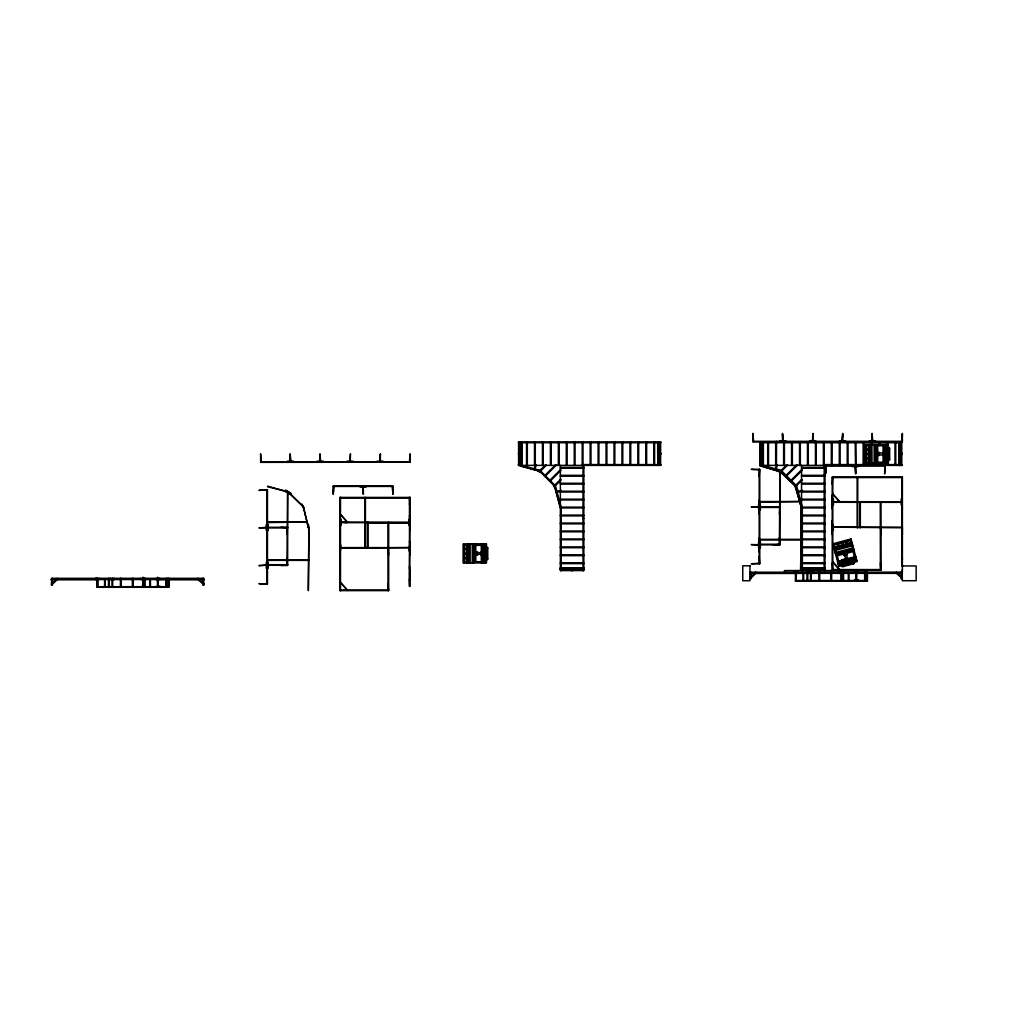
<?xml version="1.0" encoding="UTF-8"?>
<svg xmlns="http://www.w3.org/2000/svg" width="1024" height="1024" viewBox="0 0 1024 1024"><rect width="100%" height="100%" fill="white"/><g stroke="black" fill="none" stroke-linecap="round" stroke-linejoin="round"><path stroke-width="1.5" d="M484.339 562.291L484.339 544.09M583.821 507.149L560.346 507.149L554.752 486.272L539.469 470.976L518.592 465.382L518.592 464.589L521.754 464.589M519.386 442.765L518.592 441.907L660.621 441.92L660.621 465.395L518.579 465.382L518.579 441.907M589.606 465.395L589.606 464.589M589.606 442.714L589.606 441.92M657.792 441.92L658.586 442.765M660.621 465.395L660.621 464.589L583.014 464.589M659.814 442.765L660.621 441.92M795.29 485.619L796.57 485.619L795.558 485.901L801.562 507.277L795.93 486.259L780.646 470.976L759.77 465.382L759.77 464.589L762.918 464.589M760.563 442.765L759.77 441.907M51.802 578.726L52.288 578.509M144.435 587.085L144.602 586.47M157.133 578.726L156.992 578.816M166.144 578.739L165.952 578.598M202.867 584.512L203.712 583.962L197.85 578.368L197.299 578.931L203.661 584.499M749.978 578.048L750.771 578.291L756.339 572.723L755.776 572.16L750.144 577.997M807.258 580.378L807.59 580.8M842.803 572.352L843.341 573.005M902.016 578.842L902.144 570.035M475.11 545.856L475.034 545.178M474.803 561.779L475.162 561.357M837.427 554.995L837.606 554.931M876.954 446.182L877.069 446.106M877.12 452.851L877.056 452.71M877.056 455.45L876.71 454.797M877.005 462.08L877.056 461.837M847.77 559.437L847.974 559.347M883.84 453.133L883.981 453.03M837.312 555.763C839.757 566.989 836.71 560.422 845.773 559.654M847.514 560.013L848.243 559.552M843.917 552.87L837.005 554.586M539.853 471.36L540.109 470.336L539.84 471.347L521.408 466.24L521.408 441.907L520.614 442.765M781.018 471.36L781.286 470.336L781.005 471.347L762.573 466.24L762.573 441.907L761.779 442.765M267.456 486.694L288.346 491.674L303.514 506.931L287.91 492.173L267.725 486.144M288.064 491.597L288.192 492.25M534.093 469.542L535.424 464.602L536.192 464.806L534.861 469.747M780.378 471.155L795.827 486.49L780.224 471.731L759.923 465.677L780.506 471.808M775.27 469.542L776.589 464.602L777.357 464.806L776.038 469.747M203.52 578.483L202.867 578.509M750.221 572.467L750.771 572.326M810.803 572.211L810.893 573.389M843.418 580.659L842.637 580.941L843.021 580.288M843.904 553.382L843.904 553.523M108.954 586.419L108.966 586.982M150.016 586.496L150.31 586.496M158.528 578.573L158.451 579.443M795.814 573.389L795.597 572.877M795.661 580.288L795.674 581.107M803.174 580.314L803.392 580.314M809.971 572.749L810.048 572.749M810.97 573.389L810.688 572.16M819.354 580.8L819.277 579.93L819.52 580.659M831.014 580.288L831.091 580.8M852.659 550.566L852.762 551.13M51.648 583.885L52.288 584.474L57.856 578.906L57.293 578.342L51.571 584.179L52.288 584.077M112.269 578.406L112.192 579.571M144.307 578.419L144.282 587.29M203.712 578.726L203.661 585.101M884.378 454.554L884.493 455.155M51.674 578.726L51.494 585.101L52.288 585.101L52.288 578.342M303.296 506.726L308.416 527.795L303.488 507.11M539.469 470.976L545.83 464.614L546.394 465.178L540.032 471.539M544.397 475.904L555.712 464.589L556.275 465.152L544.96 476.467M549.312 480.819L560.512 469.632L561.075 470.195L549.875 481.382M554.189 485.709L560.55 479.347L561.114 479.91L554.752 486.272M780.646 470.976L787.008 464.614L787.571 465.178L781.21 471.539M785.562 475.904L796.89 464.589L797.44 465.152L786.125 476.467M790.49 480.819L801.69 469.632L802.24 470.195L791.053 481.382M795.366 485.709L801.715 479.347L802.278 479.91L795.93 486.259M795.2 486.707L801.306 507.2L795.622 486.285M901.35 578.33L901.914 577.766L896.333 572.186L895.782 572.749L902.144 578.317M155.878 578.458L155.917 579.533L203.93 579.533L51.226 579.533L99.341 579.533L99.341 578.342M855.091 557.594L854.234 558.067L855.091 557.747M794.65 485.632L795.328 485.235M749.914 572.224L902.387 572.16L902.387 476.966L832.218 476.979L832.218 570.189L880.986 570.163L880.986 501.773M308.915 527.36L308.339 590.618L308.941 527.603M556.198 491.648L561.139 490.317L561.344 491.085L556.403 492.416M560.141 506.381L560.922 506.995L560.141 507.354L554.381 485.901L555.392 485.619L554.112 485.619M883.917 445.862L884.544 445.594L877.683 445.837L877.696 453.005L883.648 453.005M482.022 554.509L482.624 554.176L475.789 554.483L475.789 561.638L482.624 561.92L482.022 561.613M883.981 454.938L884.454 455.104M797.376 491.648L802.317 490.317L802.522 491.085L797.581 492.416M801.318 506.381L801.523 507.149L824.986 507.149M801.229 506.918L800.653 570.163L801.254 507.072M850.982 538.97L832.806 543.834L838.861 566.426L857.037 561.549L850.982 538.97L851.187 539.738L833.011 544.602M833.165 545.178L851.341 540.314M833.69 547.136L851.866 542.272M833.843 547.712L851.443 543.002M834.061 548.48L852.224 543.616M834.406 549.811L852.582 544.934M834.611 550.579L852.787 545.702M835.174 552.666L853.35 547.802M835.379 553.434L853.555 548.57M835.584 554.202L853.76 549.338M845.811 552.243L852.723 550.374M835.789 554.97L853.965 550.106M843.558 553.702L849.613 552.077M837.312 555.763L844.224 553.907L846.285 560.422L845.811 559.923M843.763 554.47L846.784 553.651M843.878 554.867L846.912 554.048M844.083 555.635L847.117 554.829M841.971 559.872L848.038 558.246M837.53 561.446L855.693 556.531M846.72 559.424L855.808 556.992M837.683 562.022L855.846 557.107M855.488 558.08L837.914 562.816M838.067 563.392L856.218 558.528M838.157 563.789L856.32 558.912M838.31 564.365L856.486 559.488M841.741 564.096L853.376 560.973M838.515 565.133L856.691 560.256M838.656 565.658L856.832 560.781M842.291 566.17L853.939 563.059M97.293 578.47L97.203 579.61M166.336 578.816L166.349 586.688M902.054 572.275L901.35 572.326M832.819 476.966L832.806 570.163M901.773 476.979L901.786 565.978L916.147 565.952L916.147 580.723L902.387 580.723L902.144 573.811M409.472 497.395L409.472 586.419L410.074 497.421L409.485 500.403L410.061 497.421L339.891 497.421L339.891 590.63L388.672 590.618L388.672 522.214M832.192 498.982L832.243 504.947L832.192 498.982L833.408 498.982L833.408 504.96L832.218 504.96M339.866 519.437L339.917 525.402L339.866 519.437L341.094 519.424L341.094 525.402L339.904 525.402M832.218 530.419L833.421 530.342L832.819 524.378M901.798 530.726L901.798 524.672M880.384 570.176L880.269 502.362M388.07 590.618L387.955 522.816M752.947 434.458L753.37 441.92M782.566 434.458L782.861 441.92M842.65 434.458L842.214 441.92M872.23 434.458L872.256 441.318M902.374 434.458L901.965 441.92M752.947 441.318L902.374 441.318M518.579 442.304L519.373 442.304M520.614 442.317L521.408 442.317M657.792 442.317L658.586 442.317M659.814 442.317L660.621 442.317M759.757 442.304L760.55 442.304M761.779 442.317L762.573 442.317M898.97 442.317L899.763 442.317M900.992 442.317L901.786 442.317M518.579 442.509L519.373 442.509M520.614 442.522L521.408 442.522M657.792 442.522L658.586 442.522M659.814 442.522L660.621 442.522M759.757 442.509L760.55 442.509M761.779 442.522L762.573 442.522M898.97 442.522L901.786 442.522M518.592 442.714L660.621 442.726M759.77 442.714L898.97 442.726L898.97 441.92L898.97 465.395L899.763 465.395L899.763 441.818L900.992 441.818L900.992 465.395L901.786 465.395L901.786 464.589L824.192 464.589M900.992 442.765L901.786 441.92L901.786 465.395L759.757 465.382L759.757 441.907M869.018 445.171L887.053 445.171M865.792 445.363L869.018 445.312M886.285 447.949L889.638 447.949L889.638 460.006L886.285 460.006M866.394 448.883L868.416 448.883M886.285 448.742L889.638 448.742M865.792 449.83L869.018 449.83M518.579 453.056L519.373 453.056M657.792 453.056L658.586 453.056M659.814 453.056L660.621 453.056M759.757 453.056L760.55 453.056M761.779 453.056L762.573 453.056M900.992 453.056L901.786 453.056M518.579 453.363L521.408 453.363M657.792 453.363L660.621 453.274M759.757 453.261L762.573 453.274M898.97 453.363L901.786 453.274M865.792 453.594L869.018 453.594M886.886 453.581L889.037 453.581M518.579 453.952L519.373 453.952M520.614 453.965L521.408 453.965M657.792 453.965L658.586 453.965M659.814 453.965L660.621 453.965M759.757 453.952L760.55 453.952M761.779 453.965L762.573 453.965M898.97 453.965L899.763 453.965M900.992 453.965L901.786 453.965M518.579 454.067L520.614 454.054M657.792 454.067L660.621 454.067M759.757 454.054L762.573 454.067M899.763 454.054L901.786 454.067M518.579 454.272L519.373 454.272M657.792 454.272L658.586 454.272M659.814 454.272L660.621 454.272M759.757 454.272L760.55 454.272M761.779 454.272L762.573 454.272M865.792 454.387L869.018 454.387M886.886 454.374L889.037 454.374M900.992 454.272L901.786 454.272M290.253 454.899L290.547 462.362M320.077 454.899L320.192 461.76M380.326 454.899L379.942 462.362M410.061 454.899L409.638 462.362M884.109 454.938L877.683 454.963L877.696 462.118L884.518 462.4L883.917 462.093M865.792 458.061L869.018 458.061M865.792 458.842L869.018 458.867M886.285 459.2L889.638 459.2M260.634 461.76L410.061 461.76M410.061 462.182L260.634 462.362L260.634 453.811L261.043 462.362M874.944 462.771L887.053 462.771M518.579 464.794L519.373 464.794M520.614 464.806L521.408 464.806M657.792 464.806L658.586 464.806M659.814 464.806L660.621 464.806M759.757 464.794L760.55 464.794M761.779 464.806L762.573 464.806M898.97 464.806L899.763 464.806M900.992 464.806L901.786 464.806M518.579 464.998L519.373 464.998M520.614 465.011L521.408 465.011M657.792 465.011L658.586 465.011M659.814 465.011L660.621 465.011M759.757 464.998L760.55 464.998M761.779 465.011L762.573 465.011M898.97 465.011L899.763 465.011M900.992 465.011L901.786 465.011M825.574 465.984L885.222 465.984M560.346 467.379L583.821 467.379M801.523 467.379L824.986 467.379M560.346 468.173L583.821 468.173M801.523 468.173L824.986 468.173M759.475 469.926L751.232 469.338L759.782 469.338L759.782 563.789L751.232 563.789L759.475 563.187M855.603 472.845L855.194 441.907M825.574 473.933L826.163 465.984M560.346 475.328L583.821 475.328M801.523 475.328L824.986 475.328M560.346 476.122L583.821 476.122M801.523 476.122L824.986 476.122M759.181 476.608L759.603 469.325M832.218 477.568L902.387 477.568M560.346 483.277L583.821 483.277M801.523 483.277L824.986 483.277M560.346 484.083L583.821 484.083M801.523 484.083L824.986 484.083M832.218 484.224L832.627 476.954M901.786 484.224L902.208 476.954M333.248 486.426L392.909 486.426M560.346 491.238L583.821 491.238M801.523 491.238L824.986 491.238M560.346 492.032L583.821 492.032M801.523 492.032L824.986 492.032M333.338 493.286L333.67 485.837M363.29 493.286L362.867 485.837M392.909 493.286L392.486 485.837M832.218 494.912L832.218 509.03M901.786 495.117L902.208 502.387M266.867 497.05L267.277 489.779M339.891 498.022L410.074 498.022M902.387 498.982L901.184 498.982L901.184 504.96L902.387 504.96M560.346 499.187L583.821 499.187M801.523 499.187L824.986 499.187M560.346 499.981L583.821 499.981M759.181 500.045L759.181 514.176M801.523 499.981L824.986 499.981M759.181 501.542L799.795 501.542L759.181 502.144M833.408 501.67L902.08 501.773L902.374 509.222M832.218 502.195L838.848 501.568L832.512 502.17M833.408 502.272L902.374 502.362M339.891 504.666L340.314 497.395M409.472 504.666L409.882 497.395M759.782 506.906L751.232 506.816L759.475 507.418M760.371 506.854L779.955 506.854M760.371 507.456L779.955 507.456M560.346 507.942L583.821 507.942M801.523 507.942L824.986 507.942M779.354 514.125L779.776 506.854M560.346 515.098L583.821 515.098M801.523 515.098L824.986 515.098M339.891 515.354L339.891 529.472M409.472 515.558L409.882 522.842M560.346 515.891L583.821 515.891M801.523 515.891L824.986 515.891M583.014 518.477L583.821 518.477M801.562 518.477L802.355 518.477M583.014 518.49L583.821 518.49M801.562 518.49L802.355 518.49M410.061 519.424L408.87 519.424L408.87 525.402L410.061 525.402M266.867 520.499L266.867 534.63M832.218 520.486L832.218 534.579M901.786 520.486L902.208 527.77M266.867 521.997L307.482 521.997L266.867 522.586M340.198 522.01L346.534 522.611M341.094 522.112L409.766 522.214M339.891 522.637L408.87 522.714M367.411 522.816L410.061 522.816M560.346 523.046L583.821 523.046M801.523 523.046L824.986 523.046M560.346 523.853L583.821 523.853M801.523 523.853L824.986 523.853M901.197 527.168L833.408 527.168L901.197 527.77M267.456 527.347L258.906 527.859L267.456 527.77M268.058 527.296L287.642 527.296M902.374 527.488L902.374 534.771M287.642 527.718L280.998 527.258M268.058 527.898L287.642 527.898M410.061 529.664L409.638 522.394M560.346 531.008L583.821 531.008M801.523 531.008L824.986 531.008M560.346 531.802L583.821 531.802M801.523 531.802L824.986 531.802M287.04 534.579L287.334 527.258M880.986 534.592L880.576 527.322M779.354 537.574L779.776 544.845M759.181 537.83L759.181 551.962M560.346 538.957L583.821 538.957M801.523 538.957L824.986 538.957M759.181 539.341L801.254 539.341M560.346 539.75L583.821 539.75M801.523 539.75L824.986 539.75M759.181 539.93L801.254 539.93M339.891 540.928L339.891 555.021M409.472 540.928L409.882 548.211M760.371 544.243L779.955 544.243M779.955 544.422L773.325 545.024L779.648 544.422M485.158 544.691L467.123 544.09L467.123 562.906M759.782 544.691L751.232 544.602L759.475 545.19M340.506 544.819L340.506 550.784M463.91 544.832L467.123 544.832M760.371 544.845L779.955 544.845L779.955 471.706L779.354 545.024M409.472 545.114L409.472 551.078M482.086 545.344L475.789 545.37L475.789 552.525L482.624 552.806L482.022 552.499M901.786 545.882L902.208 553.152M560.346 546.918L583.821 546.918M801.523 546.918L824.986 546.918M484.39 547.469L487.744 547.469L487.744 559.526L484.39 559.526M341.094 547.61L408.87 547.61L341.094 548.211M560.346 547.712L583.821 547.712M801.523 547.712L824.986 547.712M410.061 547.93L410.061 555.213M484.39 548.275L487.744 548.275M463.91 548.557L467.123 548.557M463.91 549.35L467.123 549.35M463.91 553.114L467.123 553.114M484.992 553.101L487.142 553.101M463.91 553.907L467.123 553.907M484.992 553.894L487.142 553.894M560.346 554.867L583.821 554.867M801.523 554.867L824.986 554.867M388.672 555.046L388.25 547.763M560.346 555.661L583.821 555.661M801.523 555.661L824.986 555.661M759.181 556.506L759.603 563.789M463.91 557.581L467.123 557.581M287.04 558.016L287.334 565.466L280.998 565.466L287.642 564.877M266.867 558.272L266.867 572.403M463.91 558.374L466.534 558.579M484.39 558.733L487.744 558.733M901.786 558.694L902.208 565.978M266.867 559.782L308.941 559.782M902.374 559.987L901.965 552.717M266.867 560.371L308.941 560.371M463.91 562.086L467.123 562.086M473.05 562.291L485.158 562.291M560.346 562.816L583.821 562.816M801.523 562.816L824.986 562.816M832.218 562.918L832.627 570.189M880.397 562.893L880.806 570.163M560.346 563.622L583.821 563.622M801.523 563.622L824.986 563.622M268.058 564.698L287.642 564.698M267.456 565.133L258.906 565.632L267.162 565.043M268.058 565.286L287.642 565.286L287.642 492.147L287.04 565.466M409.472 566.323L409.882 573.606M583.821 567.757L560.346 567.757L560.23 569.779L583.821 569.779M801.51 567.757L824.986 567.757M560.23 568.55L583.821 568.55M801.408 568.55L824.986 568.55M832.218 569.574L880.986 569.574M800.653 569.754L824.986 569.779M749.965 574.144L750.771 574.144M901.35 574.144L902.144 574.144M749.965 576.934L750.771 576.934M901.35 576.934L902.144 576.934M266.867 576.96L267.277 584.23M749.965 577.894L750.771 577.894M51.456 578.317L203.763 578.317M749.965 578.317L750.771 578.317M749.939 578.931L750.771 578.918L750.771 572.16M902.246 578.918L901.35 578.918L901.35 572.16M409.472 579.136L409.894 586.419M51.494 580.326L52.288 580.326M202.867 580.326L203.661 580.326M856.32 580.288L856.282 581.107M410.061 580.429L409.638 573.158M795.443 580.506L865.434 580.506M866.624 580.506L867.418 580.506M795.738 580.8L796.032 573.35M51.494 583.117L52.288 583.117M202.867 583.117L203.661 583.117M339.891 583.36L340.314 590.63M388.083 583.334L388.493 590.618M202.867 584.077L203.712 583.962M51.494 584.499L52.288 584.499M203.763 585.101L202.867 585.101L202.867 578.342M97.485 586.47L97.408 586.982M104.986 586.496L104.768 586.496M132.826 586.47L132.608 586.47M96.96 586.688L166.95 586.688M168.141 586.688L168.934 586.688M339.891 590.016L388.672 590.016M521.408 465.395L520.614 465.395L520.614 441.818L519.373 441.818L519.373 465.395M867.136 572.826L867.226 580.506M762.726 465.562L763.354 466.342L762.573 466.138L762.739 441.92M521.549 465.562L522.176 466.342L521.408 466.138L521.562 441.92M777.766 470.336L782.925 473.318M285.44 490.778L290.611 493.76M854.592 557.44L853.03 551.539L846.118 553.395L847.667 559.155M111.795 578.931L111.718 578.931M850.624 540.506L851.251 543.053M851.149 542.464L856.115 560.41M852.634 548.211L853.85 552.73M854.656 555.738L855.859 560.256M853.222 560.397L854.093 563.635L842.445 566.746L841.587 562.867M852.454 560.602L853.325 563.84M846.874 540.89L847.706 544M846.106 541.094L846.938 544.205M842.47 542.067L843.315 545.178M847.949 562.432L848.499 564.506M841.702 542.272L842.547 545.382M847.181 562.637L847.731 564.723M838.157 543.219L838.989 546.342M837.389 543.437L838.234 546.534M842.355 563.315L843.226 566.541M833.805 544.397L834.624 547.507M834.803 548.134L836.019 552.653M835.981 553.28L839.117 564.966M759.77 465.382L759.757 464.589L781.03 470.285L796.621 485.862L802.317 507.149L802.355 570.573M518.592 465.382L518.579 464.589L539.866 470.285L555.443 485.862L561.152 507.149L561.152 570.573M901.786 441.318L902.374 433.37L902.374 441.92L752.947 441.92L752.947 433.37L753.549 441.318M898.803 441.92L898.803 465.395M895.77 441.907L895.77 465.382M894.963 441.907L894.963 465.382M889.037 447.949L889.037 460.006M887.808 441.907L887.808 445.043M887.59 444.57L887.59 463.386M887.014 441.907L887.053 463.386M886.886 447.949L886.886 460.006M886.208 444.57L886.246 463.36M885.261 444.57L885.261 463.36M885.222 465.382L884.634 473.933L884.813 465.382M884.659 444.57L884.659 463.36M883.789 444.57L883.789 463.36M883.648 447.27L883.648 460.685M883.187 444.57L883.187 463.36M882.867 452.403L882.867 455.539M879.859 441.907L879.859 445.043M879.322 452.403L879.322 455.539M879.066 441.907L879.066 445.043M878.528 452.403L878.528 455.539M878.106 452.416L878.106 455.552M877.312 452.416L877.312 455.552M876.531 444.57L876.531 463.386M876.493 445.837L876.467 453.005M876.493 454.963L876.467 462.118M875.738 444.57L875.738 463.386M875.418 441.92L875.418 440.717L869.453 440.717L869.453 441.92M874.944 444.57L874.944 463.386M874.15 444.57L874.15 463.386M872.73 440.717L872.141 433.37L872.166 441.92M871.898 441.907L871.987 463.386M871.181 444.57L871.181 463.386M871.104 441.907L871.104 445.043M869.811 444.57L869.811 463.386M869.018 444.57L869.018 463.386M868.416 444.57L868.416 463.386M867.418 572.16L867.418 581.107L795.443 581.107L795.443 572.16M866.624 581.107L866.688 570.56L784.474 570.56L784.474 572.16M866.394 444.57L866.394 463.386M865.792 444.57L865.792 463.386M865.434 572.16L865.434 581.107M864.64 572.16L864.64 581.107M863.949 441.907L863.949 465.382M863.155 441.907L863.155 465.382M860.326 501.773L860.326 527.731M859.725 501.773L859.725 527.731M858.381 465.382L858.381 466.586L852.416 466.586L852.416 465.382M858.368 581.107L858.368 579.917L854.4 579.917L854.4 581.107M857.741 476.979L857.741 527.77M857.574 572.16L857.574 573.35M857.139 476.979L857.139 527.77M856.781 572.16L856.678 581.107M856.09 572.39L856.218 581.107M856 441.907L856 465.382M855.987 572.16L855.885 581.107M855.603 465.382L855.693 473.933L855.104 466.586M855.526 572.749L855.168 572.57M854.4 572.16L854.4 573.35M854.298 572.749L902.413 573.35L749.709 573.35L797.824 573.35L797.824 572.16M848.922 572.749L848.922 580.506M848.333 572.749L848.333 580.506M848.038 441.907L848.038 465.382M847.245 441.907L847.245 465.382M845.414 441.92L845.414 440.717L839.45 440.717L839.45 441.92M843.558 572.16L843.558 581.107M843.264 572.16L843.264 573.35L839.283 573.35L839.283 572.16M843.238 580.288L843.354 581.107M842.611 441.92L842.726 433.37L842.125 440.717M842.765 572.16L842.765 581.107M841.574 571.558L841.664 581.107M840.973 571.558L840.973 581.107M840.09 441.907L840.09 465.382M839.296 441.907L839.296 465.382M832.128 441.907L832.026 465.984M831.629 572.16L831.629 581.107M831.334 441.907L831.334 465.382M830.835 572.16L830.835 581.107M825.984 465.382L826.074 472.845L825.69 465.382M824.986 465.382L824.986 570.573M824.602 567.757L824.602 568.55M824.397 567.757L824.397 568.55M824.397 569.779L824.397 570.573M824.179 441.907L824.192 570.573M823.386 441.907L823.386 465.382M819.699 572.16L819.699 581.107M818.906 572.16L818.906 581.107M816.23 441.907L816.23 465.382M815.59 441.92L815.59 440.717L809.626 440.717L809.626 441.92M815.437 441.907L815.437 465.382M813.875 567.757L813.875 568.55M813.555 568.55L813.555 567.757L813.555 570.573M812.954 567.757L812.954 568.55M812.954 569.779L812.954 570.573M812.813 441.92L812.902 433.37L812.39 441.92M812.864 567.757L812.851 569.779M812.838 572.16L812.838 573.35L808.858 573.35L808.858 572.16M812.646 567.757L812.646 568.55M811.149 573.35L811.149 581.107M810.547 573.35L810.547 580.506M808.269 441.907L808.269 465.382M807.77 572.16L807.77 581.107M807.475 441.907L807.475 465.382M806.976 572.16L806.976 581.107M803.635 572.749L803.635 580.506M803.046 572.749L803.046 580.506M802.112 567.757L802.125 570.573M801.907 567.757L801.907 568.55M801.907 569.779L801.907 570.573M801.562 465.395L801.523 570.573M800.32 441.907L800.32 465.382M799.526 441.907L799.526 465.382M796.237 572.16L796.237 581.107M795.84 572.16L795.686 573.427M794.637 572.16L794.637 573.35M793.843 572.403L793.843 573.35M792.358 441.907L792.358 465.382M791.565 441.907L791.565 465.382M785.754 441.92L785.754 440.717L779.789 440.717L779.789 441.92M784.41 441.907L784.41 465.382M783.616 441.907L783.616 465.382M783.078 440.717L782.477 433.37L782.566 441.92M776.525 441.318L776.461 465.382M775.667 441.907L775.667 465.382M768.499 441.907L768.499 465.382M767.706 441.907L767.706 465.382M763.379 441.907L763.379 465.382M761.779 465.395L761.779 441.818L760.55 441.818L760.55 465.395M759.181 469.325L759.181 563.789M659.814 465.395L659.814 441.818L658.586 441.818L658.586 465.395M657.638 441.92L657.792 465.395M654.592 441.907L654.592 465.382M653.798 441.907L653.798 465.382M646.643 441.907L646.643 465.382M645.837 441.907L645.837 465.382M638.682 441.907L638.682 465.382M637.888 441.907L637.888 465.382M630.733 441.907L630.733 465.382M629.939 441.907L629.939 465.382M622.771 441.907L622.771 465.382M621.978 441.907L621.978 465.382M614.822 441.907L614.822 465.382M614.029 441.907L614.029 465.382M606.874 441.907L606.874 465.382M606.067 441.907L606.067 465.382M598.912 441.907L598.912 465.382M598.118 441.907L598.118 465.382M590.963 441.907L590.963 465.382M590.17 441.907L590.17 465.382M583.821 465.382L583.821 570.573L560.346 570.573L560.384 465.395M583.424 567.757L583.424 568.55M583.437 569.779L583.437 570.573M583.219 567.757L583.219 568.55M583.219 569.779L583.232 570.573M583.002 441.907L583.014 570.573M582.208 441.907L582.208 465.382M575.053 441.907L575.053 465.382M574.259 441.907L574.259 465.382M572.698 567.757L572.698 568.55M572.71 569.779L572.71 570.573M572.378 567.757L572.493 570.573M571.686 567.757L571.789 570.573M571.482 567.757L571.482 568.55M571.494 569.779L571.494 570.573M567.104 441.907L567.104 465.382M566.298 441.907L566.298 465.382M560.934 567.757L560.934 568.55M560.947 569.779L560.947 570.573M560.73 567.757L560.73 568.55M560.742 569.779L560.742 570.573M559.142 441.907L559.142 465.382M558.349 441.907L558.349 465.382M551.194 441.907L551.194 465.382M550.4 441.907L550.4 465.382M543.232 441.907L543.232 465.382M542.438 441.907L542.438 465.382M535.283 441.907L535.283 465.382M534.49 441.907L534.49 465.382M527.334 441.907L527.334 465.382M526.541 441.907L526.541 465.382M522.202 441.907L522.202 465.382M487.142 547.469L487.142 559.526M485.696 544.09L485.696 562.906M485.158 544.09L485.158 562.906M484.992 547.469L484.992 559.526M483.763 544.09L483.763 562.906M483.366 544.09L483.366 562.88M482.765 544.09L482.765 562.88M481.894 544.09L481.894 562.88M481.754 545.37L481.754 561.638M481.293 544.09L481.344 562.906M480.973 551.936L480.973 555.072M477.427 551.936L477.427 555.072M476.634 551.936L476.634 555.072M476.211 551.949L476.211 555.072M475.418 551.949L475.418 555.072M474.586 552.525L474.586 545.37L474.598 561.638L474.586 554.483M473.843 544.09L473.843 562.906M473.05 544.09L473.05 562.906M472.256 544.09L472.256 562.906M470.093 544.09L470.093 562.906M469.299 544.09L469.299 562.906M467.917 544.09L467.917 562.906M466.534 544.09L466.534 562.906M464.499 544.09L464.499 562.906M463.91 544.09L463.91 562.906M410.061 462.362L410.061 453.811L409.472 461.76M392.307 486.426L392.909 494.387L392.909 485.837L333.248 485.837L333.248 494.387L333.85 486.426M383.104 462.362L383.104 461.158L377.139 461.158L377.139 462.362M380.326 462.182L380.416 453.811L379.814 461.158M368.013 522.214L368.013 548.186M367.411 522.214L367.411 548.186M366.067 485.837L366.067 487.027L360.102 487.027L360.102 485.837M365.427 497.421L365.427 548.211M364.826 497.421L364.826 548.211M363.29 485.837L363.379 494.387L362.778 487.027M353.088 462.362L353.088 461.158L347.123 461.158L347.123 462.362M350.285 462.362L350.413 453.811L349.901 462.362M340.493 497.421L340.493 590.618M323.264 462.362L323.264 461.158L317.299 461.158L317.299 462.362M320.576 461.158L319.987 453.811L320.077 462.362M293.44 462.362L293.44 461.158L287.475 461.158L287.475 462.362M290.752 461.158L290.163 453.811L290.253 462.362M267.162 489.779L258.906 490.381L267.456 489.779L267.456 584.23L258.906 583.629L267.162 584.23M266.867 489.779L266.867 584.23M168.934 578.342L168.934 587.29L96.96 587.29L96.96 578.342M168.742 578.931L168.742 586.688M168.141 578.342L168.141 587.29M166.95 578.342L166.95 587.29M166.157 578.342L166.157 587.29M159.885 578.342L159.885 579.533M159.885 587.29L159.885 586.099L155.814 586.688M159.091 578.342L159.091 579.533M158.298 578.342L158.323 579.571M158.298 586.688L157.606 577.178L157.798 586.688M157.504 578.342L157.402 587.29M150.438 578.931L150.438 586.688M149.85 578.931L149.85 586.688M145.075 578.342L145.075 587.29M144.781 578.342L144.781 579.533L140.8 579.533L140.8 578.342M143.181 587.29L143.091 577.178L142.49 587.29M133.146 578.342L133.146 587.29M132.352 578.342L132.352 587.29M121.216 578.342L121.216 587.29M120.422 578.342L120.422 587.29M114.355 578.342L114.355 579.533L110.374 579.533L110.374 578.342M112.666 579.533L112.666 587.29M112.205 578.342L112.269 579.571M112.064 579.533L112.064 586.688M109.286 578.342L109.286 587.29M108.493 578.342L108.493 587.29M105.152 578.931L105.152 586.688M104.563 578.931L104.563 586.688M97.754 578.342L97.754 587.29M97.549 579.533L97.549 586.688M97.19 578.342L97.114 579.571M96.154 578.342L96.154 579.533M95.36 578.342L95.36 579.533M113.19 578.573L113.114 579.443L113.19 578.573M285.747 490.266L285.146 491.29L290.317 494.272L290.906 493.248L285.747 490.266M538.445 470.387L538.035 471.078L540.109 472.269L540.506 471.578L538.445 470.387M778.061 469.824L777.472 470.848L782.63 473.83L783.232 472.806L778.061 469.824M340.493 514.47L347.61 522.432L340.493 514.47M340.493 582.477L347.61 590.438L340.493 582.477M832.806 494.029L839.936 501.99L832.806 494.029M832.806 562.022L839.936 569.997L832.806 562.022M301.901 504.269L304.371 509.734L301.901 504.269M554.163 485.235L553.472 485.632L554.662 487.693L555.354 487.296L554.163 485.235M794.227 483.827L796.685 489.293L794.227 483.827M308.352 524.429L308.8 530.419L308.352 524.429M800.666 503.987L801.114 509.965L800.666 503.987M832.781 524.454L832.218 530.726L832.781 524.454M340.454 544.896L339.904 551.168L340.454 544.896M410.035 545.19L409.472 551.168L410.035 545.19M888.384 444.57L864.998 444.57L864.998 463.386L888.384 463.386L888.384 444.57M869.018 462.566L865.792 462.566L869.018 462.592M760.371 504.128L758.592 504.128L758.592 510.093L760.371 510.093L760.371 504.128M268.058 524.582L266.266 524.582L266.266 530.547L268.058 530.547L268.058 524.582M760.371 541.914L758.592 541.914L758.592 547.878L760.371 547.878L760.371 541.914M486.49 544.09L463.117 544.09L463.117 562.906L486.49 562.906L486.49 544.09M268.058 562.355L266.266 562.355L266.266 568.32L268.058 568.32L268.058 562.355M749.965 565.798L742.771 565.798L742.771 580.736L749.965 580.736L749.965 565.798"/></g></svg>
